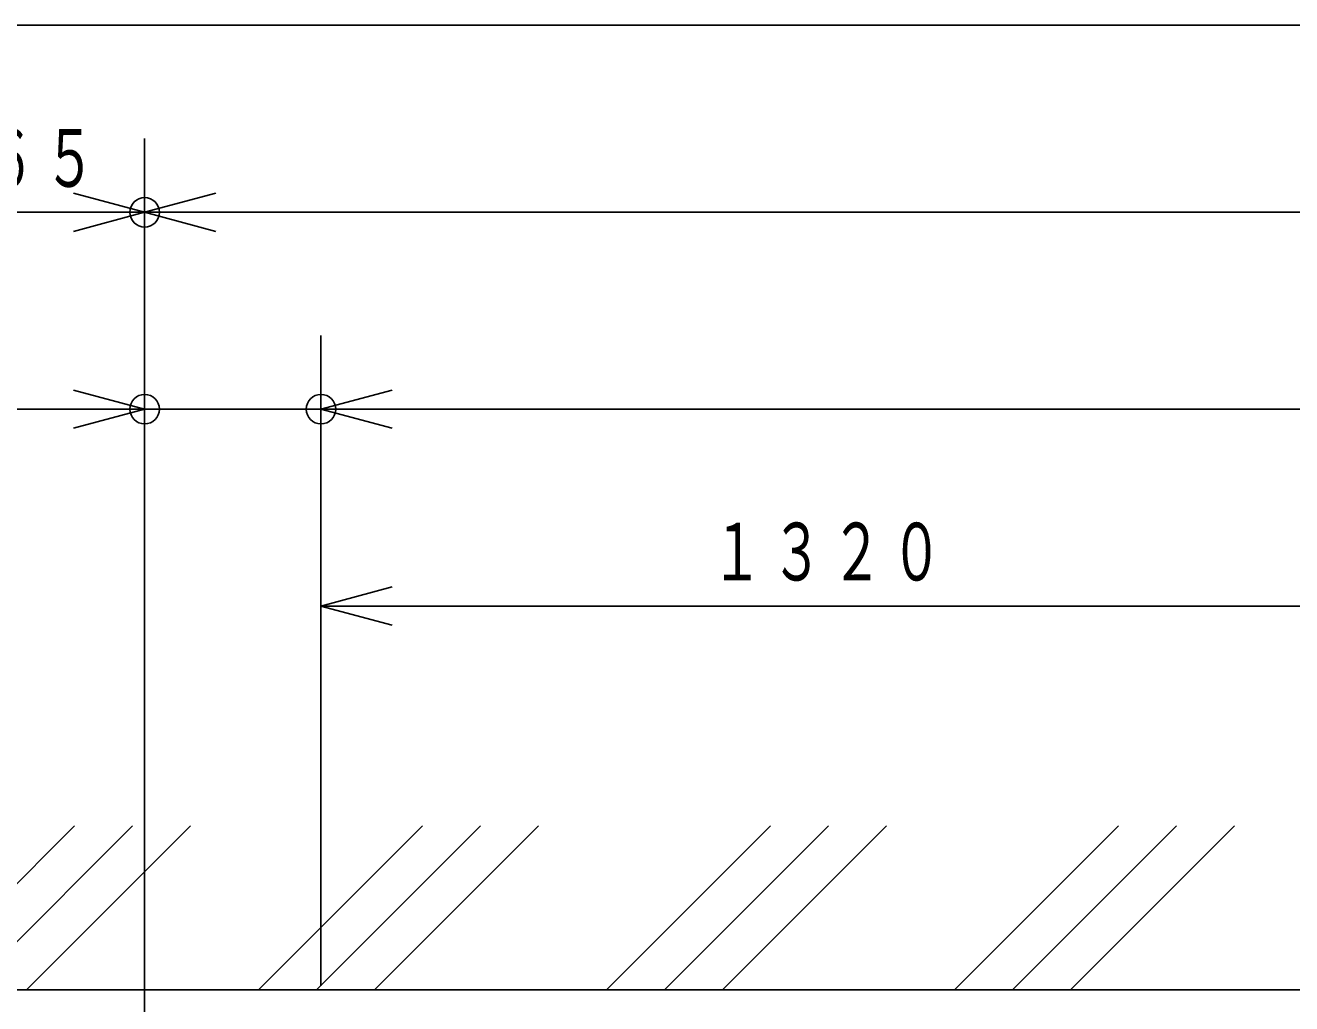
# Model space of a CAD drawing. Units: millimetres, scale not verified. Extents: x -8373 to 8307, y -5807 to 5773.
# Drawn here: x -6511 to -4967, y 4580 to 5773 of the extents above; entities that cross this region are included whole.
import ezdxf

# ---------------------------------------------------------------- set-up
doc = ezdxf.new("R2010")
doc.units = ezdxf.units.MM
doc.header["$LTSCALE"] = 20
doc.layers.add('0-0_L-1-1', color=4, linetype='Continuous')
doc.layers.add('1-2_NTEXT', color=7, linetype='Continuous')
doc.styles.add('ＭＳ ゴシック', font='')
doc.styles.get('ＭＳ ゴシック').set_extended_font_data('MS Gothic')

msp = doc.modelspace()

# ---------------------------------------------------------------- linework, layer by layer
at = {"layer": '0-0_L-1-1'}
for p, q in [((-8372.65, 5772.75), (8307.35, 5772.75)), ((-6365.24, 4375.39), (-6365.24, 5634.77)), ((-6365.24, 4375.39), (-6365.24, 5634.77)), ((-6630.24, 5544.77), (-6365.24, 5544.77)), ((-6365.24, 5544.77), (304.76, 5544.77)), ((-6365.24, 4375.39), (-6365.24, 5394.77)), ((-6150.24, 4601.68), (-6150.24, 5394.77)), ((-6150.24, 4601.68), (-6150.24, 5394.77)), ((-6759.13, 5304.77), (-6051.24, 5304.77)), ((-6150.24, 5304.77), (89.76, 5304.77)), ((-6150.24, 4601.68), (-6150.24, 5154.77)), ((-4830.24, 5064.77), (-6150.24, 5064.77)), ((-6650.61, 4596.68), (-6450.61, 4796.68)), ((-6579.9, 4596.68), (-6379.9, 4796.68)), ((-6509.19, 4596.68), (-6309.19, 4796.68)), ((-6226.35, 4596.68), (-6026.35, 4796.68)), ((-6155.64, 4596.68), (-5955.64, 4796.68)), ((-6084.93, 4596.68), (-5884.93, 4796.68)), ((-5802.09, 4596.68), (-5602.09, 4796.68)), ((-5731.38, 4596.68), (-5531.38, 4796.68)), ((-5660.66, 4596.68), (-5460.66, 4796.68)), ((-5377.82, 4596.68), (-5177.82, 4796.68)), ((-5307.11, 4596.68), (-5107.11, 4796.68)), ((-5236.4, 4596.68), (-5036.4, 4796.68)), ((844.72, 4596.68), (-7532.23, 4596.68))]:
    msp.add_line(p, q, dxfattribs=at)
for points in [[(-6452.17, 5521.47), (-6365.24, 5544.77), (-6452.17, 5568.06)], [(-6278.3, 5568.06), (-6365.24, 5544.77), (-6278.3, 5521.47)], [(-6452.17, 5281.47), (-6365.24, 5304.77), (-6452.17, 5328.06)], [(-6063.3, 5328.06), (-6150.24, 5304.77), (-6063.3, 5281.47)], [(-6063.3, 5328.06), (-6150.24, 5304.77), (-6063.3, 5281.47)], [(-6063.3, 5088.06), (-6150.24, 5064.77), (-6063.3, 5041.47)]]:
    msp.add_lwpolyline(points, dxfattribs=at)
for centre in [(-6365.24, 5544.77), (-6365.24, 5304.77), (-6150.24, 5304.77)]:
    msp.add_circle(centre, 18, dxfattribs=at)

# ---------------------------------------------------------------- texts
at = {"layer": '1-2_NTEXT', "char_height": 70.38, "attachment_point": 7, "style": 'ＭＳ ゴシック'}
for s, insert in [('\\T1.17;\\W0.65;２６５', (-6633.74, 5574.77)), ('\\T1.17;\\W0.65;１３２０', (-5674.24, 5094.77))]:
    msp.add_mtext(s, dxfattribs=dict(at, insert=insert))

doc.saveas('drawing.dxf')
